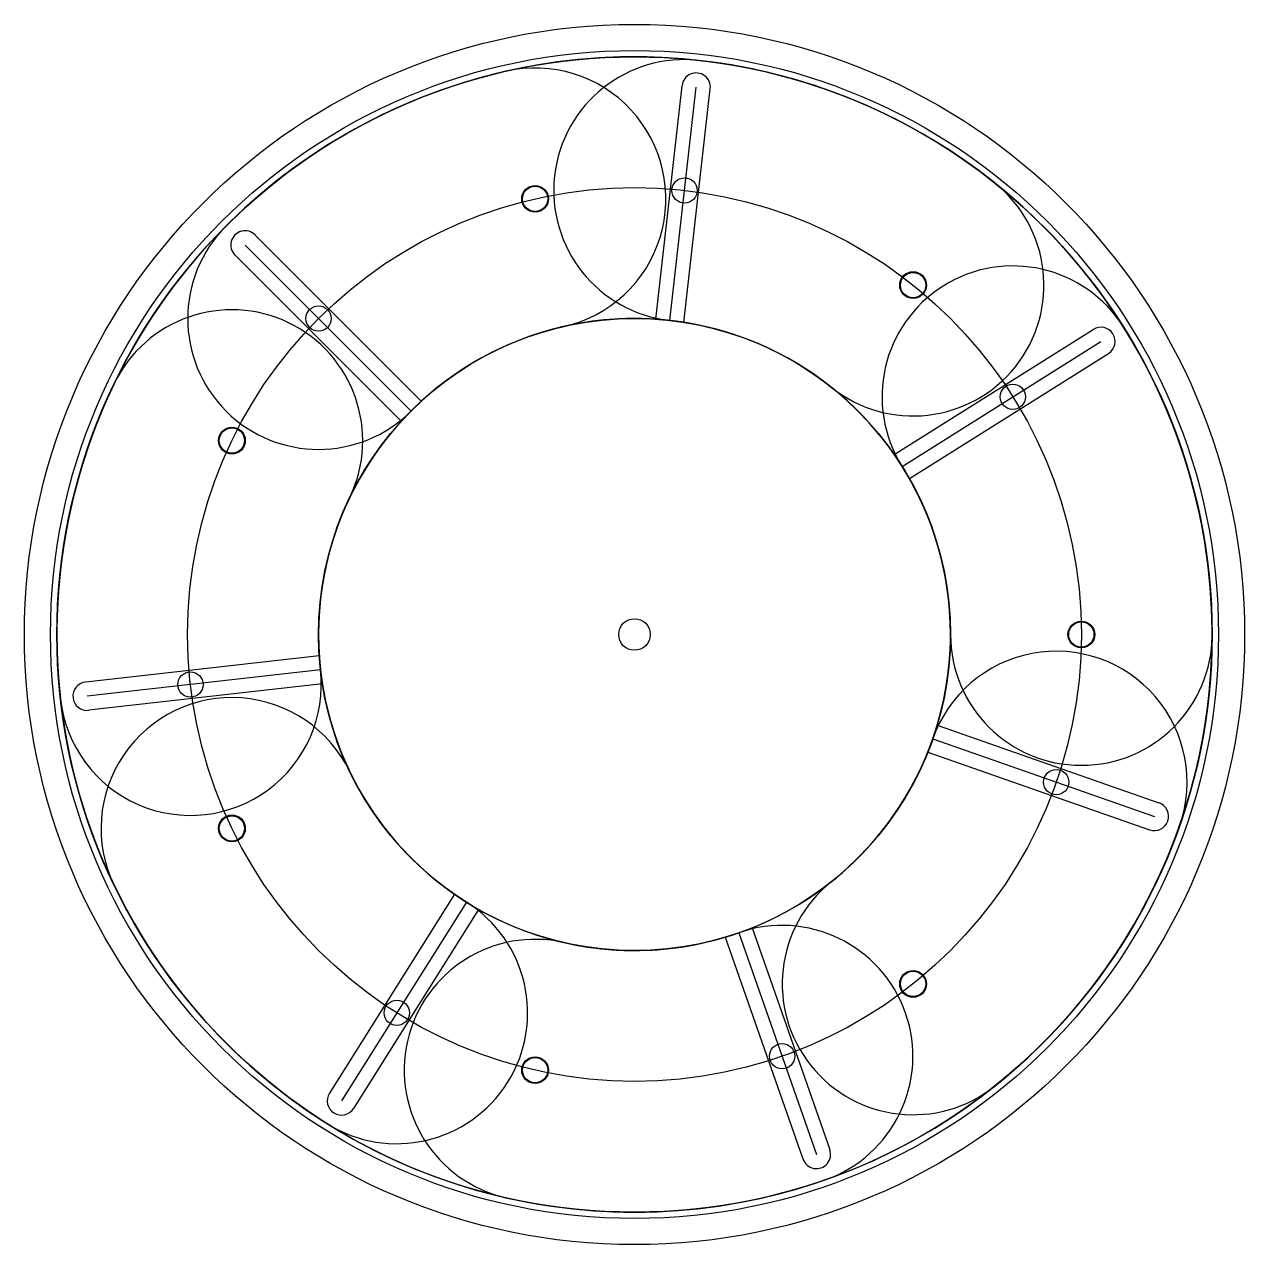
# Model space of a CAD drawing. Header units: metres. Extents: x -97 to 97, y -97 to 97.
import ezdxf

# ---------------------------------------------------------------- set-up
doc = ezdxf.new("R2010")
doc.units = ezdxf.units.M

msp = doc.modelspace()

# ---------------------------------------------------------------- linework, layer by layer
at = {"layer": 'Actuator Ring'}
for centre, radius in [((0, 0), 91.4), ((-15.73, 68.93), 2.12), ((44.08, 55.28), 2.12), ((0, 0), 50), ((-63.7, 30.68), 2.12), ((70.7, 0), 2.12), ((70.7, 0), 2.12), ((-63.7, -30.68), 2.12), ((44.08, -55.28), 2.12), ((-15.73, -68.93), 2.12)]:
    msp.add_circle(centre, radius, dxfattribs=at)
at = {"layer": 'Blades'}
for centre in [(7.92, 70.26), (-15.73, 68.93), (44.08, 55.28), (-49.99, 49.99), (-49.99, 49.99), (59.86, 37.61), (-63.7, 30.68), (70.7, 0), (70.7, 0), (-70.26, -7.92), (66.73, -23.35), (-63.7, -30.68), (44.08, -55.28), (-37.61, -59.86), (23.35, -66.73), (-15.73, -68.93)]:
    msp.add_circle(centre, 2, dxfattribs=at)
for centre, radius, start, end in [((0, 0), 91.4, 51.4286, 186.4286), ((0, 0), 91.4, 0, 135), ((0, 0), 91.4, 360, 495), ((7.92, 70.26), 20.7, 83.5714, 263.5714), ((0, 0), 91.4, 308.5714, 443.5714), ((0, 0), 91.4, 102.8571, 237.8571), ((-15.73, 68.93), 20.7, 282.8571, 102.8571), ((44.08, 55.28), 20.7, 231.4286, 51.4286), ((-49.99, 49.99), 20.7, 135, 315), ((-49.99, 49.99), 20.7, -225, -45), ((59.86, 37.61), 20.7, 32.1429, 212.1429), ((-63.7, 30.68), 20.7, 334.2857, 154.2857), ((0, 0), 50, 51.4286, 186.4286), ((0, 0), 50, 102.8571, 237.8571), ((0, 0), 50, 0, 135), ((0, 0), 50, 360, 495), ((0, 0), 91.4, 257.1429, 392.1429), ((0, 0), 50, 308.5714, 443.5714), ((0, 0), 91.4, 154.2857, 289.2857), ((0, 0), 50, 257.1429, 392.1429), ((0, 0), 50, 154.2857, 289.2857), ((70.7, 0), 20.7, 180, 0), ((70.7, 0), 20.7, 540, 360), ((66.73, -23.35), 20.7, -19.2857, 160.7143), ((-70.26, -7.92), 20.7, -173.5714, 6.4286), ((-63.7, -30.68), 20.7, 385.7143, 205.7143), ((0, 0), 50, 205.7143, 340.7143), ((0, 0), 91.4, 205.7143, 340.7143), ((44.08, -55.28), 20.7, 488.5714, 308.5714), ((-37.61, -59.86), 20.7, -122.1429, 57.8571), ((23.35, -66.73), 20.7, -70.7143, 109.2857), ((-15.73, -68.93), 20.7, 437.1429, 257.1429)]:
    msp.add_arc(centre, radius, start, end, dxfattribs=at)
at = {"layer": 'Dimensions'}
for p, q in [((5.6, 49.69), (9.76, 86.6)), ((-35.36, 35.36), (-61.62, 61.62)), ((42.34, 26.6), (73.79, 46.37)), ((-49.69, -5.6), (-86.6, -9.76)), ((-49.69, -5.6), (-86.6, -9.76)), ((47.19, -16.51), (82.26, -28.78)), ((-26.6, -42.34), (-46.37, -73.79)), ((16.51, -47.19), (28.78, -82.26))]:
    msp.add_line(p, q, dxfattribs=at)
msp.add_circle((0, 0), 70.7, dxfattribs=at)
at = {"layer": 'Housing'}
for p, q in [((3.36, 49.89), (7.52, 86.83)), ((7.83, 49.38), (11.99, 86.32)), ((-33.73, 36.91), (-60.01, 63.2)), ((-36.91, 33.73), (-63.2, 60.01)), ((41.1, 28.48), (72.57, 48.26)), ((43.49, 24.67), (74.97, 44.45)), ((-49.89, -3.36), (-86.83, -7.52)), ((-49.89, -3.36), (-86.83, -7.52)), ((-49.38, -7.83), (-86.32, -11.99)), ((-49.38, -7.83), (-86.32, -11.99)), ((47.89, -14.37), (82.98, -26.65)), ((46.4, -18.62), (81.49, -30.9)), ((-28.48, -41.1), (-48.26, -72.57)), ((-24.67, -43.49), (-44.45, -74.97)), ((14.37, -47.89), (26.65, -82.98)), ((18.62, -46.4), (30.9, -81.49))]:
    msp.add_line(p, q, dxfattribs=at)
for radius in [96.53, 92.4, 50]:
    msp.add_circle((0, 0), radius, dxfattribs=at)
for centre, start, end in [((9.76, 86.6), 353.5714, 533.5714), ((-61.62, 61.62), 405, 585), ((73.79, 46.37), 302.1429, 482.1429), ((-86.6, -9.76), 96.4286, 276.4286), ((-86.6, -9.76), 456.4286, 636.4286), ((82.26, -28.78), 250.7143, 430.7143), ((-46.37, -73.79), 147.8571, 327.8571), ((28.78, -82.26), 199.2857, 379.2857)]:
    msp.add_arc(centre, 2.25, start, end, dxfattribs=at)
at = {"layer": 'Minimum Aperture'}
msp.add_circle((0, 0), 2.5, dxfattribs=at)

doc.saveas('drawing.dxf')
